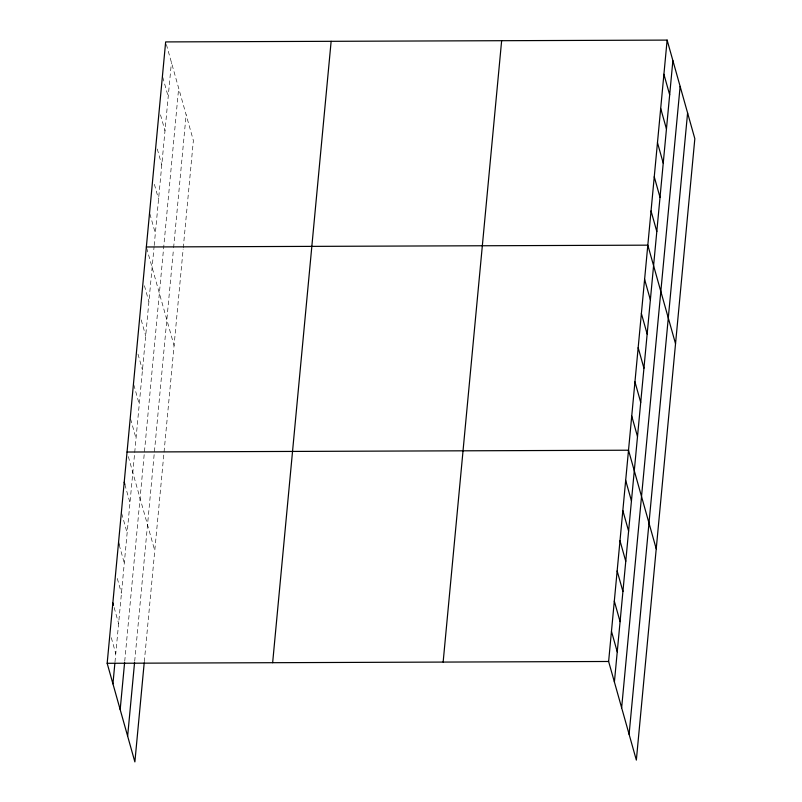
<?xml version="1.0" encoding="UTF-8"?>
<svg xmlns="http://www.w3.org/2000/svg" width="802" height="802" viewBox="0 0 802 802"><rect width="100%" height="100%" fill="white"/><g stroke="black" fill="none" stroke-linecap="round" stroke-linejoin="round"><path stroke-width="0.6" stroke-dasharray="4.01 3.01" d="M114.977 662.091L154.074 246.745M154.195 245.522L171.427 62.436M124.721 661.299L178.666 88.21M134.686 661.289L173.493 249.011M173.603 247.798L186.124 114.756M144.31 661.7L183.147 249.151M183.257 247.928L193.372 140.52L165.974 43.057M162.756 77.233L168.209 96.611M160.5 114.826L164.991 130.796M157.282 149.002L161.773 164.971M154.395 184.32L158.555 199.147M149.894 213.933L155.337 233.322M146.676 248.109L174.074 345.572M144.42 285.712L148.901 301.672M141.202 319.888L145.693 335.848M137.984 354.063L142.475 370.023M133.804 384.82L139.257 404.198M130.586 418.995L136.039 438.373M128.33 456.589L154.766 550.633M124.851 484.488L129.984 502.734M121.693 513.531L127.137 532.919M119.167 544.849L124.3 563.094M117.292 578.453L121.453 593.279M114.125 607.495L118.616 623.465M111.288 637.68L115.779 653.64"/><path stroke-width="1.2" d="M144.2 662.903L134.876 761.9L107.167 663.294L165.653 41.915L667.124 40.1L694.833 138.706L636.347 760.085L608.628 661.48L667.124 40.1M112.932 683.825L114.866 663.304M120.18 709.59L124.611 662.502M127.638 736.136L134.566 662.492M272.65 662.703L331.136 41.313M443.145 662.081L501.641 40.701M614.402 682.011L672.888 60.621M621.64 707.775L680.126 86.385M629.099 734.321L687.595 112.932M146.355 246.976L647.816 245.161L675.535 343.757M127.047 452.027L628.517 450.213L656.226 548.819M107.167 663.294L608.628 661.48M663.906 74.275L669.67 94.796M660.688 108.45L666.452 128.972M657.47 142.626L663.234 163.157M654.252 176.801L660.016 197.332M651.034 210.976L656.808 231.507M644.597 279.337L650.372 299.858M641.379 313.512L647.154 334.033M638.171 347.687L643.936 368.208M634.953 381.862L640.718 402.383M631.735 416.037L637.5 436.559M625.67 480.398L631.445 500.919M622.833 510.573L628.608 531.104M619.996 540.759L625.76 561.28M617.149 570.944L622.923 591.465M614.312 601.119L620.076 621.64M611.465 631.304L617.239 651.826M124.21 482.213L124.851 484.488M118.526 542.573L119.167 544.849M112.851 602.934L113.483 605.219"/></g></svg>
